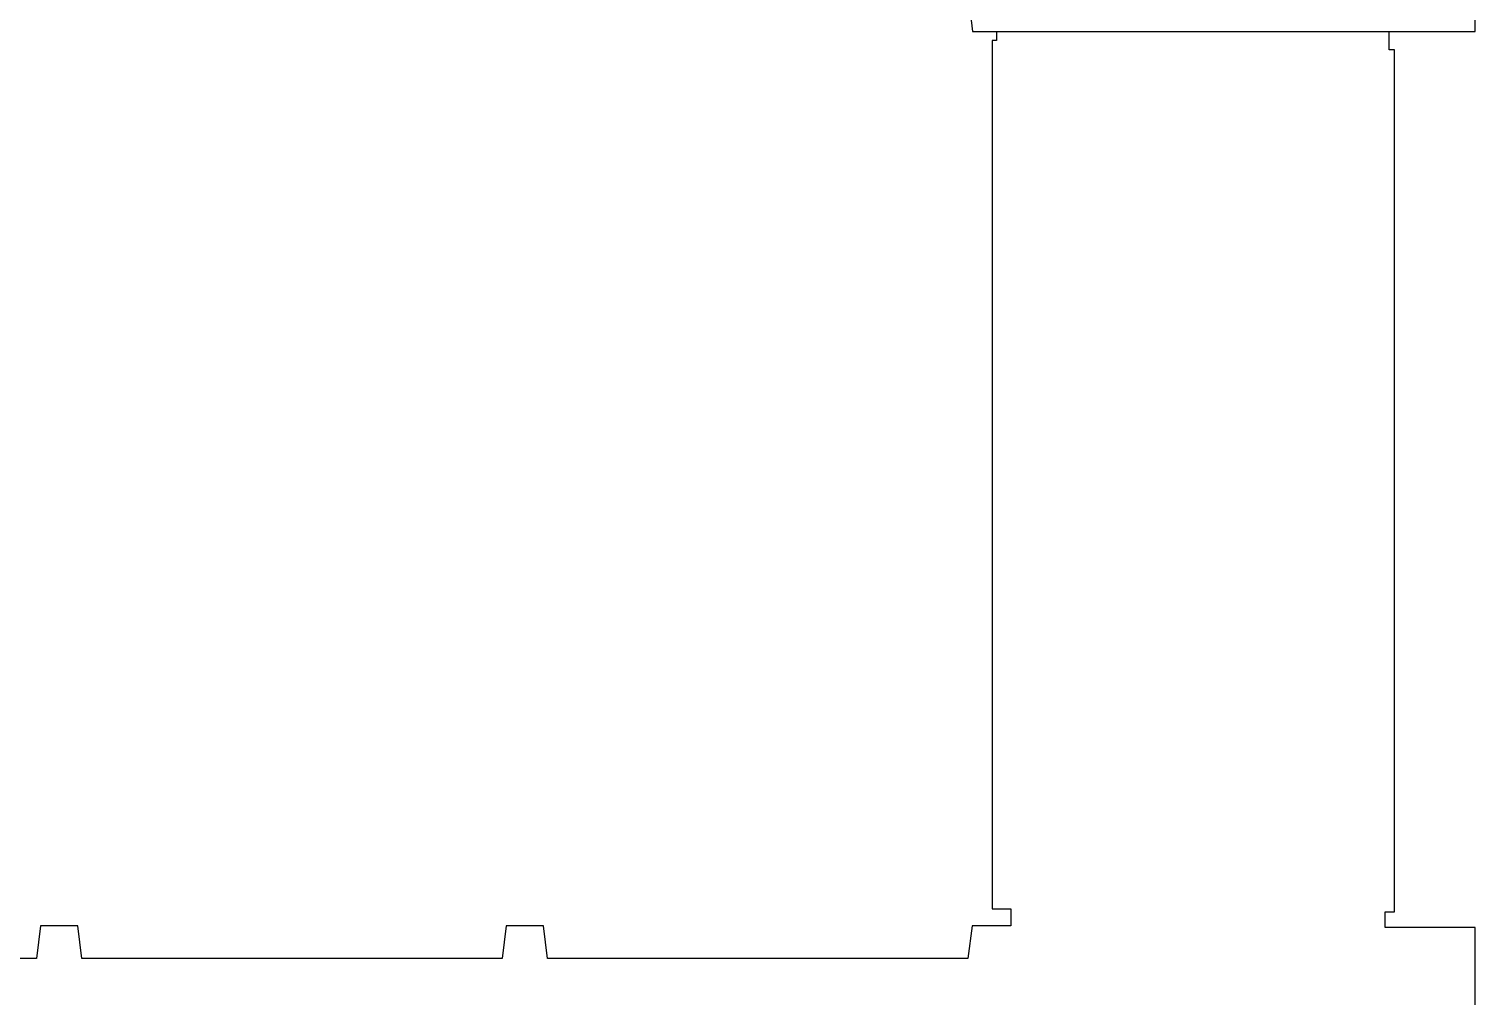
# Model space of a CAD drawing. Header units: inches. Extents: x -3235 to 3296, y 161 to 2924.
# Drawn here: x 2361 to 3293, y 1028 to 1651 of the extents above; entities that cross this region are included whole.
import ezdxf

# ---------------------------------------------------------------- set-up
doc = ezdxf.new("R2010")
doc.units = ezdxf.units.IN
doc.header["$LTSCALE"] = 96
doc.header["$MEASUREMENT"] = 0
doc.layers.add('A-ROOF-LEVL-FINE', color=1, linetype='CONTINUOUS')
doc.layers.add('A-WALL-FULL', color=6, linetype='CONTINUOUS')

msp = doc.modelspace()

# ---------------------------------------------------------------- linework, layer by layer
at = {"layer": 'A-ROOF-LEVL-FINE'}
for points in [[(2984.28, 1649.5), (2984.28, 1643.64), (2981.5, 1643.64), (2981.5, 1084.5), (2993.5, 1084.5), (2993.5, 1073.5), (2968.5, 1073.5), (2965.88, 1052.5), (2695.12, 1052.5), (2692.5, 1073.5), (2668.5, 1073.5), (2665.88, 1052.5), (2395.12, 1052.5), (2392.5, 1073.5), (2368.5, 1073.5), (2365.88, 1052.5), (2095.12, 1052.5)], [(3292.5, 779.5), (3292.5, 1049.5), (3292.5, 1072.5), (3234.5, 1072.5), (3234.5, 1082.5), (3240.5, 1082.5), (3240.5, 1088.5), (3240.5, 1361.5), (3240.5, 1626.49), (3240.5, 1637.47), (3237.07, 1637.47), (3237.07, 1649.5)]]:
    msp.add_lwpolyline(points, dxfattribs=at)
at = {"layer": 'A-WALL-FULL'}
for p, q in [((2965.88, 1673.5), (2968.83, 1649.41)), ((3292.5, 1649.41), (3292.5, 1675.42)), ((2968.83, 1649.41), (3292.5, 1649.41))]:
    msp.add_line(p, q, dxfattribs=at)

doc.saveas('drawing.dxf')
